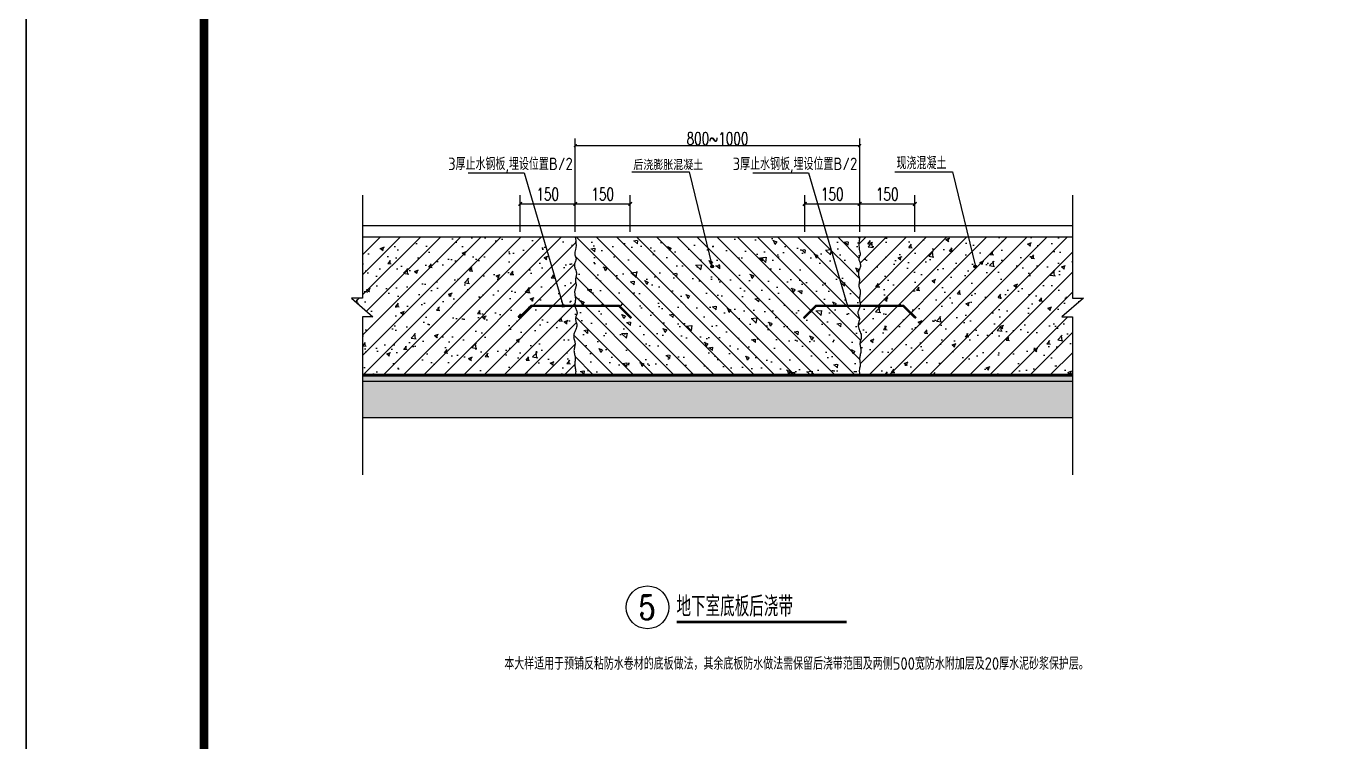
# Model space of a CAD drawing. Header units: millimetres. Extents: x 434053 to 1059003, y -2417481 to 936527.
# Drawn here: x 528801 to 532486, y -2319655 to -2317644 of the extents above; entities that cross this region are included whole.
import ezdxf
from ezdxf.enums import TextEntityAlignment as Align

# ---------------------------------------------------------------- set-up
doc = ezdxf.new("R2010")
doc.units = ezdxf.units.MM
doc.header["$LTSCALE"] = 1000
doc.header["$MEASUREMENT"] = 0
doc.linetypes.add('DASH', pattern=[0.35, 0.25, -0.1])
doc.layers.get('Defpoints').update_dxf_attribs({"color": 6})
for name, color, linetype in [('4张说明 FS-SM-_t8$0$DIM_SYMB', 3, 'Continuous'), ('A-ANNO-TTLB', 7, 'Continuous'), ('A-DETL-REN', 21, 'Continuous'), ('AXIS', 3, 'Continuous'), ('AXIS_TEXT', 7, 'Continuous'), ('column-1', 5, 'Continuous'), ('DIM', 3, 'Continuous'), ('Hatch1', 8, 'Continuous'), ('PUB_DIM', 83, 'Continuous'), ('PUB_HATCH', 8, 'Continuous'), ('PUB_TEXT', 7, 'Continuous'), ('PUB_TITLE', 4, 'Continuous'), ('SEE', 55, 'Continuous'), ('STAIR', 2, 'Continuous'), ('TEXT', 7, 'Continuous')]:
    doc.layers.add(name, color=color, linetype=linetype)
doc.styles.add('_TCH_AXIS', font='COMPLEX', dxfattribs={"bigfont": 'GBCBIG'})
doc.styles.add('_TCH_DIM_T3', font='SIMPLEX', dxfattribs={"width": 0.705882, "bigfont": 'GBCBIG'})
doc.styles.add('COMPLEX', font='COMPLEX')
doc.styles.get("Standard").update_dxf_attribs({"font": 'gbenor.shx', "bigfont": 'gbcbig.shx'})
doc.styles.add('黑体', font='simhei.ttf')
doc.dimstyles.new('_TCH_ARCH&&10', dxfattribs={"dimtxt": 29.75, "dimasz": 10, "dimexe": 25, "dimexo": 30, "dimgap": 10, "dimtad": 1, "dimdec": 0, "dimzin": 0, "dimdsep": 46, "dimtxsty": '_TCH_DIM_T3', "dimblk": 'ARCHTICK', "dimcen": 0.09, "dimclrt": 7, "dimazin": 2, "dimtfac": 1, "dimtdec": 0, "dimtix": 1, "dimtmove": 2, "dimatfit": 3, "dimfxl": 1, "dimtolj": 1, "dimtzin": 0, "dimarcsym": 0})
pattern_1 = [(45, (-288424.21, 309359.196), (-28.2842712, 28.2842712), []), (50, (-288424.21, 309359.2), (114.76163, -10.040342), [12, -132]), (355, (-288424.21, 309359.2), (-22.200213, 120.35074), [9.6, -105.6]), (100.4514, (-288414.65, 309358.36), (92.5615, 110.310327), [10.19843, -112.182738]), (46.1842, (-288424.21, 309391.2), (170.75857, -26.48304), [18, -198]), (96.6356, (-288409.98, 309388.99), (149.54603, 155.85886), [15.297646, -168.27408]), (351.1842, (-288424.21, 309391.2), (149.54591, 155.858976), [14.4, -158.4]), (21, (-288408.21, 309383.2), (95.505128, -64.419023), [12, -132]), (326, (-288408.21, 309383.2), (38.930453, 116.024007), [9.6, -105.6]), (71.4514, (-288400.25, 309377.83), (134.43562, 51.60488), [10.19843, -112.182738]), (37.5, (-288424.21, 309359.196), (1.945577, 53.2630166), [0, -104.32, 0, -107.2, 0, -106]), (7.5, (-288424.21, 309359.196), (42.091126, 63.105874), [0, -61.12, 0, -101.92, 0, -40.4]), (327.5, (-288459.89, 309359.196), (85.41159, -3.6087795), [0, -40, 0, -124.8, 0, -165.6]), (317.5, (-288475.89, 309359.196), (93.309787, 16.016797), [0, -52, 0, -82.88, 0, -117.6])]

# ---------------------------------------------------------------- blocks, each defined once
blk = doc.blocks.new('asdfdfsdh')
at = {"layer": 'A-ANNO-TTLB'}
blk.add_lwpolyline([(0, 42050), (29700, 42050), (29700, 0), (0, 0)], close=True, dxfattribs=at)
at = {"layer": 'A-ANNO-TTLB', "const_width": 60}
blk.add_lwpolyline([(500, 40800), (500, 500), (29200, 500), (29200, 40800)], close=True, dxfattribs=at)
blk = doc.blocks.new('_ArchTick')
at = {"color": 0, "linetype": 'ByBlock', "const_width": 0.4}
blk.add_lwpolyline([(-0.5, -0.5), (0.5, 0.5)], dxfattribs=at)
blk = doc.blocks.new('*D119')
at = {"layer": 'Defpoints', "color": 0, "transparency": 16777216}
for p in [(1428.9, 1311.8), (1274.3, 1203.6), (1428.9, 1203.6)]:
    blk.add_point(p, dxfattribs=at)
at = {"layer": 'PUB_DIM', "color": 0, "lineweight": -2, "transparency": 16777216}
for p, q in [((1274.3, 1233.6), (1274.3, 1336.8)), ((1428.9, 1233.6), (1428.9, 1336.8)), ((1274.3, 1311.8), (1428.9, 1311.8))]:
    blk.add_line(p, q, dxfattribs=at)
at = {"layer": 'PUB_DIM', "color": 0, "lineweight": -2, "transparency": 16777216, "xscale": 10, "yscale": 10, "zscale": 10, "rotation": 180}
blk.add_blockref('_ArchTick', (1274.3, 1311.8), dxfattribs=at)
at = {"layer": 'PUB_DIM', "color": 0, "lineweight": -2, "transparency": 16777216, "xscale": 10, "yscale": 10, "zscale": 10}
blk.add_blockref('_ArchTick', (1428.9, 1311.8), dxfattribs=at)
at = {"layer": 'PUB_DIM', "color": 7, "transparency": 16777216, "insert": (1351.6, 1339.3), "char_height": 35, "attachment_point": 5, "style": '_TCH_DIM_T3'}
blk.add_mtext('\\A1;150', dxfattribs=at)
blk = doc.blocks.new('*D120')
at = {"layer": 'Defpoints', "color": 0, "transparency": 16777216}
for p in [(1583.6, 1311.8), (1428.9, 1203.6), (1583.6, 1203.6)]:
    blk.add_point(p, dxfattribs=at)
at = {"layer": 'PUB_DIM', "color": 0, "lineweight": -2, "transparency": 16777216}
for p, q in [((1428.9, 1233.6), (1428.9, 1336.8)), ((1583.6, 1233.6), (1583.6, 1336.8)), ((1428.9, 1311.8), (1583.6, 1311.8))]:
    blk.add_line(p, q, dxfattribs=at)
at = {"layer": 'PUB_DIM', "color": 0, "lineweight": -2, "transparency": 16777216, "xscale": 10, "yscale": 10, "zscale": 10, "rotation": 180}
blk.add_blockref('_ArchTick', (1428.9, 1311.8), dxfattribs=at)
at = {"layer": 'PUB_DIM', "color": 0, "lineweight": -2, "transparency": 16777216, "xscale": 10, "yscale": 10, "zscale": 10}
blk.add_blockref('_ArchTick', (1583.6, 1311.8), dxfattribs=at)
at = {"layer": 'PUB_DIM', "color": 7, "transparency": 16777216, "insert": (1506.2, 1339.3), "char_height": 35, "attachment_point": 5, "style": '_TCH_DIM_T3'}
blk.add_mtext('\\A1;150', dxfattribs=at)
blk = doc.blocks.new('*D121')
at = {"layer": 'Defpoints', "color": 0, "transparency": 16777216}
for p in [(783.6, 1311.8), (629, 1203.6), (783.6, 1203.6)]:
    blk.add_point(p, dxfattribs=at)
at = {"layer": 'PUB_DIM', "color": 0, "lineweight": -2, "transparency": 16777216}
for p, q in [((629, 1233.6), (629, 1336.8)), ((783.6, 1233.6), (783.6, 1336.8)), ((629, 1311.8), (783.6, 1311.8))]:
    blk.add_line(p, q, dxfattribs=at)
at = {"layer": 'PUB_DIM', "color": 0, "lineweight": -2, "transparency": 16777216, "xscale": 10, "yscale": 10, "zscale": 10, "rotation": 180}
blk.add_blockref('_ArchTick', (629, 1311.8), dxfattribs=at)
at = {"layer": 'PUB_DIM', "color": 0, "lineweight": -2, "transparency": 16777216, "xscale": 10, "yscale": 10, "zscale": 10}
blk.add_blockref('_ArchTick', (783.6, 1311.8), dxfattribs=at)
at = {"layer": 'PUB_DIM', "color": 7, "transparency": 16777216, "insert": (706.3, 1339.3), "char_height": 35, "attachment_point": 5, "style": '_TCH_DIM_T3'}
blk.add_mtext('\\A1;150', dxfattribs=at)
blk = doc.blocks.new('*D122')
at = {"layer": 'Defpoints', "color": 0, "transparency": 16777216}
for p in [(629, 1311.8), (474.3, 1203.6), (629, 1203.6)]:
    blk.add_point(p, dxfattribs=at)
at = {"layer": 'PUB_DIM', "color": 0, "lineweight": -2, "transparency": 16777216}
for p, q in [((474.3, 1233.6), (474.3, 1336.8)), ((629, 1233.6), (629, 1336.8)), ((474.3, 1311.8), (629, 1311.8))]:
    blk.add_line(p, q, dxfattribs=at)
at = {"layer": 'PUB_DIM', "color": 0, "lineweight": -2, "transparency": 16777216, "xscale": 10, "yscale": 10, "zscale": 10, "rotation": 180}
blk.add_blockref('_ArchTick', (474.3, 1311.8), dxfattribs=at)
at = {"layer": 'PUB_DIM', "color": 0, "lineweight": -2, "transparency": 16777216, "xscale": 10, "yscale": 10, "zscale": 10}
blk.add_blockref('_ArchTick', (629, 1311.8), dxfattribs=at)
at = {"layer": 'PUB_DIM', "color": 7, "transparency": 16777216, "insert": (551.7, 1339.3), "char_height": 35, "attachment_point": 5, "style": '_TCH_DIM_T3'}
blk.add_mtext('\\A1;150', dxfattribs=at)
blk = doc.blocks.new('_AXISO')
blk.add_circle((0, 0), 0.5)
at = {"layer": 'AXIS_TEXT', "style": 'COMPLEX', "width": 1.041667}
blk.add_attdef('A', text='', height=0.56, dxfattribs=at).set_placement((-0.25, -0.28), (0.25, -0.28), align=Align.FIT)
blk = doc.blocks.new('A$C513F4824')
at = {"layer": 'DIM'}
h = blk.add_hatch(color=256, dxfattribs=at)
edge = h.paths.add_edge_path()
edge.add_arc((1013.8, 1135.8), 3.84, 0, 360)
h = blk.add_hatch(color=256, dxfattribs=at)
edge = h.paths.add_edge_path()
edge.add_arc((1753.8, 1135.8), 3.84, 0, 360)
h = blk.add_hatch(color=256, dxfattribs=at)
edge = h.paths.add_edge_path()
edge.add_arc((594.8, 1025.7), 3.84, 0, 360)
at = {"layer": 'Hatch1'}
h = blk.add_hatch(dxfattribs=at)
h.set_pattern_fill('钢筋混凝土', color=256, scale=16, style=0)
h.set_pattern_definition(pattern_1)
h.paths.add_polyline_path([(630.1, 1076), (630.3, 1076.5), (629.4, 1074)], flags=17)
h.paths.add_polyline_path([(595, 1025.6), (538.3, 1218.4), (31.2, 1218.4), (31.2, 1046.8), (0, 1046.8), (60.5, 994.1), (31.2, 994.1), (31.2, 895.3), (303.5, 895.3), (361.7, 832.7), (629, 832.7), (629.9, 836.9), (630.3, 840.6), (630.2, 844.1), (629.8, 847.3), (629.3, 850.2), (627.5, 858.3), (627.8, 864.1), (628.9, 871.3), (629.1, 873.1), (629.3, 875.6), (629.3, 878.2), (629, 880.8), (628.6, 883.4), (628, 886.1), (625.9, 894.7), (625.5, 901.6), (626.6, 907.3), (627.2, 909.8), (627.8, 912.4), (628.2, 915), (628.5, 917.5), (628.5, 920.1), (628.1, 922.7), (627.5, 925.3), (626.8, 928), (624.4, 936.4), (624.9, 943.7), (626.8, 949.9), (629.2, 955.4), (630.6, 958.7), (631.8, 962), (632.8, 965.1), (633.4, 968.2), (633.5, 971.1), (633.2, 973.9), (632.7, 976.6), (631.9, 979.2), (629.2, 987.8), (630.6, 993.7), (632, 997.3), (632.9, 999.4), (633.6, 1001.6), (634.1, 1003.7), (634.3, 1005.9), (634, 1008.1), (633.4, 1010.4), (632.6, 1012.7), (631.6, 1015), (627.9, 1023.5), (627.9, 1025.6)])
h.paths.add_polyline_path([(361.7, 832.7), (303.5, 895.3), (31.2, 895.3), (31.2, 832.7)])
h = blk.add_hatch(dxfattribs=at)
h.set_pattern_fill('钢筋混凝土', color=256, scale=16, style=0)
h.set_pattern_definition(pattern_1)
h.paths.add_polyline_path([(595, 1025.6), (628.1, 1025.6), (627.9, 1027), (628, 1029.5), (628.2, 1032), (628.5, 1034.5), (628.9, 1037), (629.3, 1039.6), (629.6, 1042.2), (629.7, 1044.8), (629.6, 1047.4), (629.3, 1050.1), (628.9, 1052.8), (628.4, 1055.4), (628, 1058), (627.6, 1060.6), (627.4, 1063), (627.4, 1065.4), (627.7, 1067.7), (628.2, 1069.8), (628.8, 1071.9), (629.4, 1074), (630.1, 1076), (630.7, 1077.9), (631.2, 1079.9), (631.4, 1081.9), (631.5, 1084), (631.3, 1086), (630.9, 1088.1), (630.5, 1090.3), (630.1, 1092.5), (629.8, 1094.7), (629.6, 1096.9), (629.6, 1099.2), (629.9, 1101.5), (630.4, 1103.9), (630.9, 1106.2), (631.5, 1108.6), (632.1, 1111), (632.5, 1113.5), (632.6, 1115.9), (632.5, 1118.4), (632, 1120.9), (631.3, 1123.4), (630.3, 1126), (629.3, 1128.5), (628.4, 1131), (627.5, 1133.5), (626.9, 1136.1), (626.7, 1138.6), (626.9, 1141.1), (627.4, 1143.6), (628.1, 1146), (629, 1148.4), (629.8, 1150.7), (630.6, 1152.9), (631.2, 1155.1), (631.4, 1157.1), (631.3, 1158.9), (630.9, 1160.8), (630.2, 1162.5), (629.5, 1164.4), (628.8, 1166.3), (628.2, 1168.5), (627.9, 1170.8), (628, 1173.5), (628.4, 1176.5), (629.2, 1180), (630.1, 1184.1), (630.8, 1189), (631.3, 1194.7), (631.2, 1201.4), (630.5, 1209.3), (629, 1218.4), (538.3, 1218.4)])
h = blk.add_hatch(dxfattribs=at)
h.set_pattern_fill('钢筋混凝土', color=256, scale=16, angle=90, style=0)
h.set_pattern_definition([(135, (-276478.343, 321749.464), (-28.2842712, -28.2842712), []), (140, (-276478.34, 321749.46), (10.040342, 114.76163), [12, -132]), (85, (-276478.34, 321749.46), (-120.35074, -22.200213), [9.6, -105.6]), (190.4514, (-276477.51, 321759.03), (-110.310327, 92.5615), [10.19843, -112.182738]), (136.1842, (-276510.34, 321749.46), (26.48304, 170.75857), [18, -198]), (186.6356, (-276508.14, 321763.7), (-155.85886, 149.54603), [15.297646, -168.27408]), (81.1842, (-276510.34, 321749.46), (-155.858976, 149.54591), [14.4, -158.4]), (111, (-276502.34, 321765.46), (64.419023, 95.505128), [12, -132]), (56, (-276502.34, 321765.46), (-116.024007, 38.930453), [9.6, -105.6]), (161.4514, (-276496.97, 321773.42), (-51.60488, 134.43562), [10.19843, -112.182738]), (127.5, (-276478.343, 321749.464), (-53.2630166, 1.945577), [0, -104.32, 0, -107.2, 0, -106]), (97.5, (-276478.34, 321749.464), (-63.105874, 42.091126), [0, -61.12, 0, -101.92, 0, -40.4]), (57.5, (-276478.343, 321713.784), (3.6087795, 85.41159), [0, -40, 0, -124.8, 0, -165.6]), (47.5, (-276478.34, 321697.784), (-16.016797, 93.309787), [0, -52, 0, -82.88, 0, -117.6])])
h.paths.add_polyline_path([(629, 1218.4), (630.5, 1209.3), (631.5, 1198.1), (630.6, 1187), (628.3, 1175.8), (628, 1173.5), (627.9, 1170.8), (628.2, 1168.5), (628.8, 1166.3), (629.5, 1164.4), (632, 1158.1), (630.5, 1152.4), (629, 1148.4), (628.1, 1146), (627.4, 1143.6), (626.9, 1141.1), (626.7, 1138.6), (626.9, 1136.1), (627.5, 1133.5), (628.4, 1131), (629.3, 1128.5), (632.9, 1119.5), (632.3, 1112), (630.9, 1106.2), (630.4, 1103.9), (629.9, 1101.5), (629.6, 1099.2), (629.6, 1096.9), (629.8, 1094.7), (630.1, 1092.5), (630.5, 1090.3), (631.9, 1082.9), (630.7, 1077.9), (630.1, 1076), (629.4, 1074), (628.8, 1071.9), (628.2, 1069.8), (627.7, 1067.7), (627.4, 1065.4), (627.4, 1063), (627.6, 1060.6), (628, 1058), (628.4, 1055.4), (629.8, 1047.4), (629.5, 1041.2), (628.2, 1031.9), (628, 1029.5), (627.9, 1027), (628.2, 1024.6), (628.8, 1022.1), (629.6, 1019.7), (630.6, 1017.4), (634.5, 1008.5), (634, 1002.2), (631.2, 995.1), (630.4, 993), (629.9, 990.9), (629.7, 988.6), (629.9, 986.4), (630.4, 984.1), (631.1, 981.7), (633.6, 973.8), (633.4, 966.9), (631.5, 960.9), (627.7, 952), (626.5, 948.8), (625.4, 945.5), (624.8, 942.4), (624.6, 939.3), (624.8, 936.4), (625.3, 933.5), (625.9, 931.4), (628.8, 920.7), (628.1, 914), (626.4, 906), (626.1, 904.7), (625.7, 902.1), (625.6, 899.5), (625.7, 896.8), (626.1, 894.2), (626.7, 891.5), (627.3, 888.8), (629.3, 880.7), (629.3, 874), (628.4, 868.2), (628, 865.7), (627.8, 863.3), (627.6, 860.8), (627.7, 858.3), (628.1, 855.7), (628.7, 853), (630.6, 844.2), (629.5, 832.7), (1428.9, 832.7), (1427.6, 838.7), (1427.7, 845.4), (1428.6, 850.2), (1429.2, 853), (1429.8, 855.7), (1430.2, 858.3), (1430.3, 860.8), (1430.1, 863.3), (1429.9, 865.7), (1429.5, 868.2), (1428.3, 875.6), (1429, 881.8), (1429.9, 886.1), (1430.6, 888.8), (1431.2, 891.5), (1431.8, 894.2), (1432.2, 896.8), (1432.3, 899.5), (1432.2, 902.1), (1431.8, 904.7), (1431.3, 907.3), (1429.4, 915.5), (1429.5, 921.9), (1432, 931.4), (1432.6, 933.5), (1433.1, 936.4), (1433.3, 939.3), (1433.1, 942.4), (1432.5, 945.5), (1431.4, 948.8), (1430.1, 952.1), (1426.4, 960.9), (1424.1, 968.3), (1424.8, 975), (1427.8, 985.5), (1428, 986.4), (1428.2, 988.6), (1428, 990.9), (1427.5, 993), (1426.7, 995.1), (1423, 1004.6), (1424.7, 1011.2), (1428.3, 1019.9), (1429.1, 1022.1), (1429.7, 1024.6), (1430, 1027), (1429.9, 1029.5), (1429.7, 1032), (1429.4, 1034.5), (1428.1, 1042.5), (1428.4, 1048.5), (1429, 1052.8), (1429.5, 1055.4), (1429.9, 1058), (1430.3, 1060.6), (1430.5, 1063), (1430.5, 1065.4), (1430.2, 1067.7), (1429.7, 1069.8), (1429.1, 1071.9), (1428.5, 1074), (1426.2, 1080.8), (1426.7, 1086.7), (1427.4, 1090.3), (1427.8, 1092.5), (1428.1, 1094.7), (1428.3, 1096.9), (1428.3, 1099.2), (1428, 1101.5), (1427.5, 1103.9), (1427, 1106.2), (1424.8, 1115.2), (1426.1, 1121.9), (1427.6, 1126), (1428.6, 1128.5), (1429.5, 1131), (1430.4, 1133.5), (1431, 1136.1), (1431.2, 1138.6), (1431, 1141.1), (1430.5, 1143.6), (1429.8, 1146), (1428.9, 1148.4), (1425.9, 1156.3), (1427, 1160.8), (1429.3, 1167.1), (1429.7, 1168.5), (1430, 1170.8), (1429.9, 1173.5), (1429.5, 1176.5), (1427.3, 1186.4), (1426.4, 1198.1), (1427.4, 1209.3), (1428.9, 1218.4)])
h = blk.add_hatch(dxfattribs=at)
h.set_pattern_fill('钢筋混凝土', color=256, scale=16, style=0)
h.set_pattern_definition([(45, (-276478.343, 321749.464), (-28.2842712, 28.2842712), []), (50, (-276478.34, 321749.46), (114.76163, -10.040342), [12, -132]), (355, (-276478.34, 321749.46), (-22.200213, 120.35074), [9.6, -105.6]), (100.4514, (-276468.78, 321748.63), (92.5615, 110.310327), [10.19843, -112.182738]), (46.1842, (-276478.34, 321781.46), (170.75857, -26.48304), [18, -198]), (96.6356, (-276464.11, 321779.26), (149.54603, 155.85886), [15.297646, -168.27408]), (351.1842, (-276478.34, 321781.46), (149.54591, 155.858976), [14.4, -158.4]), (21, (-276462.34, 321773.46), (95.505128, -64.419023), [12, -132]), (326, (-276462.34, 321773.46), (38.930453, 116.024007), [9.6, -105.6]), (71.4514, (-276454.38, 321768.1), (134.43562, 51.60488), [10.19843, -112.182738]), (37.5, (-276478.343, 321749.464), (1.945577, 53.2630166), [0, -104.32, 0, -107.2, 0, -106]), (7.5, (-276478.34, 321749.464), (42.091126, 63.105874), [0, -61.12, 0, -101.92, 0, -40.4]), (327.5, (-276514.023, 321749.464), (85.41159, -3.6087795), [0, -40, 0, -124.8, 0, -165.6]), (317.5, (-276530.02, 321749.464), (93.309787, 16.016797), [0, -52, 0, -82.88, 0, -117.6])])
h.paths.add_polyline_path([(2026.7, 1218.4), (1428.9, 1218.4), (1427.4, 1209.3), (1426.7, 1201.4), (1426.6, 1194.7), (1427.1, 1189), (1427.8, 1184.1), (1428.7, 1180), (1429.5, 1176.5), (1429.9, 1173.5), (1430, 1170.8), (1429.7, 1168.5), (1429.1, 1166.3), (1428.4, 1164.4), (1427.7, 1162.5), (1427, 1160.8), (1426.6, 1158.9), (1426.5, 1157.1), (1426.7, 1155.1), (1427.3, 1152.9), (1428.1, 1150.7), (1428.9, 1148.4), (1429.8, 1146), (1430.5, 1143.6), (1431, 1141.1), (1431.2, 1138.6), (1431, 1136.1), (1430.4, 1133.5), (1429.5, 1131), (1428.6, 1128.5), (1427.6, 1126), (1426.6, 1123.4), (1425.9, 1120.9), (1425.4, 1118.4), (1425.3, 1115.9), (1425.5, 1113.5), (1425.8, 1111), (1426.4, 1108.6), (1427, 1106.2), (1427.5, 1103.9), (1428, 1101.5), (1428.3, 1099.2), (1428.3, 1096.9), (1428.1, 1094.7), (1427.8, 1092.5), (1427.4, 1090.3), (1427, 1088.1), (1426.6, 1086), (1426.4, 1084), (1426.5, 1081.9), (1426.7, 1079.9), (1427.2, 1077.9), (1427.8, 1076), (1428.5, 1074), (1429.1, 1071.9), (1429.7, 1069.8), (1430.2, 1067.7), (1430.5, 1065.4), (1430.5, 1063), (1430.3, 1060.6), (1429.9, 1058), (1429.5, 1055.4), (1429, 1052.8), (1428.6, 1050.1), (1428.3, 1047.4), (1428.2, 1044.8), (1428.3, 1042.2), (1428.6, 1039.6), (1429, 1037), (1429.4, 1034.5), (1429.7, 1032), (1429.9, 1029.5), (1430, 1027), (1429.7, 1024.6), (1429.1, 1022.1), (1428.3, 1019.7), (1427.3, 1017.4), (1426.3, 1015), (1425.3, 1012.7), (1424.5, 1010.4), (1423.9, 1008.1), (1423.6, 1005.9), (1423.8, 1003.7), (1424.3, 1001.6), (1425, 999.4), (1425.9, 997.3), (1426.7, 995.2), (1427.5, 993), (1428, 990.9), (1428.2, 988.6), (1428, 986.4), (1427.5, 984.1), (1426.8, 981.7), (1426, 979.2), (1425.2, 976.6), (1424.7, 973.9), (1424.4, 971.1), (1424.5, 968.2), (1425.1, 965.1), (1426.1, 962), (1427.3, 958.7), (1428.7, 955.4), (1430.1, 952.1), (1431.4, 948.8), (1432.5, 945.5), (1433.1, 942.4), (1433.3, 939.3), (1433.1, 936.4), (1432.6, 933.5), (1431.9, 930.7), (1431.1, 928), (1430.4, 925.3), (1429.8, 922.7), (1429.4, 920.1), (1429.4, 917.5), (1429.7, 915), (1430.1, 912.4), (1430.7, 909.8), (1431.3, 907.3), (1431.8, 904.7), (1432.2, 902.1), (1432.3, 899.5), (1432.2, 896.8), (1431.8, 894.2), (1431.2, 891.5), (1430.6, 888.8), (1429.9, 886.1), (1429.3, 883.4), (1428.9, 880.8), (1428.6, 878.2), (1428.6, 875.6), (1428.8, 873.1), (1429.1, 870.6), (1429.5, 868.2), (1429.9, 865.7), (1430.1, 863.3), (1430.3, 860.8), (1430.2, 858.3), (1429.8, 855.7), (1429.2, 853), (1428.6, 850.2), (1428.1, 847.3), (1427.7, 844.1), (1427.6, 840.6), (1428, 836.9), (1428.9, 832.7), (2026.7, 832.7), (2026.7, 994.1), (1997.4, 994.1), (2057.9, 1046.8), (2026.7, 1046.8)])
h = blk.add_hatch(dxfattribs=at)
h.set_pattern_fill('混凝土', color=256, scale=8, style=0)
h.set_pattern_definition([(50, (-276478.343, 321814.664), (57.3808146, -5.020171), [6, -66]), (355, (-276478.34, 321814.664), (-11.100107, 60.175371), [4.8, -52.8]), (100.4514, (-276473.56, 321814.245), (46.2807505, 55.1551634), [5.099215, -56.091369]), (46.1842, (-276478.34, 321830.664), (85.379284, -13.241521), [9, -99]), (96.6356, (-276471.23, 321829.56), (74.773016, 77.92943), [7.648823, -84.13704]), (351.1842, (-276478.34, 321830.66), (74.772956, 77.929488), [7.2, -79.2]), (21, (-276470.343, 321826.664), (47.752564, -32.209511), [6, -66]), (326, (-276470.34, 321826.664), (19.4652266, 58.012004), [4.8, -52.8]), (71.4514, (-276466.363, 321823.98), (67.21781, 25.80244), [5.099215, -56.091369]), (37.5, (-276478.343, 321814.664), (0.9727884, 26.6315083), [0, -52.16, 0, -53.6, 0, -53]), (7.5, (-276478.343, 321814.664), (21.045563, 31.552937), [0, -30.56, 0, -50.96, 0, -20.2]), (327.5, (-276496.183, 321814.664), (42.7057949, -1.8043897), [0, -20, 0, -62.4, 0, -82.8]), (317.5, (-276504.183, 321814.664), (46.6548935, 8.0083986), [0, -26, 0, -41.44, 0, -58.8])])
h.paths.add_polyline_path([(31.2, 812.6), (31.2, 710.7), (2026.7, 710.7), (2026.7, 812.6)])
at = {"layer": 'PUB_HATCH'}
h = blk.add_hatch(dxfattribs=at)
h.set_pattern_fill('AR-SAND', scale=8, style=0)
h.set_pattern_definition([(37.5, (-276478.343, 321814.664), (-0.6400125, 19.5765295), [0, -15.4432, 0, -17.272, 0, -16.51]), (7.5, (-276478.343, 321814.664), (17.9809313, 28.673004), [0, -8.3312, 0, -13.9192, 0, -5.334]), (327.5, (-276490.84, 321814.664), (31.6396948, 0.0574874), [0, -5.08, 0, -18.288, 0, -23.876]), (317.5, (-276490.84, 321814.664), (30.5422581, 8.917173), [0, -2.54, 0, -11.9888, 0, -13.716])])
h.paths.add_polyline_path([(2026.7, 812.6), (2026.7, 828.7), (1457.6, 828.7), (1377.3, 828.7), (1029, 828.7), (680.6, 828.7), (600.3, 828.7), (31.2, 828.7), (31.2, 812.6)])
at = {"layer": '4张说明 FS-SM-_t8$0$DIM_SYMB', "const_width": 7}
blk.add_lwpolyline([(913.8, 136.7), (1392, 136.7)], dxfattribs=at)
at = {"layer": 'A-DETL-REN', "linetype": 'DASH', "ltscale": 0.2, "const_width": 4}
blk.add_lwpolyline([(31.2, 830.7), (601.1, 830.7), (681.4, 830.7), (1029, 830.7), (1376.5, 830.7), (1456.8, 830.7), (2026.7, 830.7)], dxfattribs=at)
at = {"layer": 'column-1'}
for p, q in [((2026.7, 1218.4), (31.2, 1218.4)), ((2026.7, 832.7), (31.2, 832.7)), ((2026.7, 812.6), (31.2, 812.6)), ((2026.7, 710.7), (31.2, 710.7))]:
    blk.add_line(p, q, dxfattribs=at)
at = {"layer": 'DIM'}
for p, q in [((787.9, 1401.9), (949.7, 1401.9)), ((949.7, 1401.9), (1014, 1135.6)), ((1527.9, 1401.9), (1689.7, 1401.9)), ((1689.7, 1401.9), (1754, 1135.6))]:
    blk.add_line(p, q, dxfattribs=at)
for points in [[(328.1, 1399.4), (485.1, 1399.4), (595, 1025.6)], [(1128.1, 1399.4), (1285.1, 1399.4), (1395, 1025.6)], [(629, 1218.4), (630.5, 1209.3), (631.2, 1201.4), (631.3, 1194.7), (630.8, 1189), (630.1, 1184.1), (629.2, 1180), (628.4, 1176.5), (628, 1173.5), (627.9, 1170.8), (628.2, 1168.5), (628.8, 1166.3), (629.5, 1164.4), (630.2, 1162.5), (630.9, 1160.8), (631.3, 1158.9), (631.4, 1157.1), (631.2, 1155.1), (630.6, 1152.9), (629.8, 1150.7), (629, 1148.4), (628.1, 1146), (627.4, 1143.6), (626.9, 1141.1), (626.7, 1138.6), (626.9, 1136.1), (627.5, 1133.5), (628.4, 1131), (629.3, 1128.5), (630.3, 1126), (631.3, 1123.4), (632, 1120.9), (632.5, 1118.4), (632.6, 1115.9), (632.5, 1113.5), (632.1, 1111), (631.5, 1108.6), (630.9, 1106.2), (630.4, 1103.9), (629.9, 1101.5), (629.6, 1099.2), (629.6, 1096.9), (629.8, 1094.7), (630.1, 1092.5), (630.5, 1090.3), (630.9, 1088.1), (631.3, 1086), (631.5, 1084), (631.4, 1081.9), (631.2, 1079.9), (630.7, 1077.9), (630.1, 1076), (629.4, 1074), (628.8, 1071.9), (628.2, 1069.8), (627.7, 1067.7), (627.4, 1065.4), (627.4, 1063), (627.6, 1060.6), (628, 1058), (628.4, 1055.4), (628.9, 1052.8), (629.3, 1050.1), (629.6, 1047.4), (629.7, 1044.8), (629.6, 1042.2), (629.3, 1039.6), (628.9, 1037), (628.5, 1034.5), (628.2, 1032), (628, 1029.5), (627.9, 1027), (628.2, 1024.6), (628.8, 1022.1), (629.6, 1019.7), (630.6, 1017.4), (631.6, 1015), (632.6, 1012.7), (633.4, 1010.4), (634, 1008.1), (634.3, 1005.9), (634.1, 1003.7), (633.6, 1001.6), (632.9, 999.4), (632, 997.3), (631.2, 995.2), (630.4, 993), (629.9, 990.9), (629.7, 988.6), (629.9, 986.4), (630.4, 984.1), (631.1, 981.7), (631.9, 979.2), (632.7, 976.6), (633.2, 973.9), (633.5, 971.1), (633.4, 968.2), (632.8, 965.1), (631.8, 962), (630.6, 958.7), (629.2, 955.4), (627.8, 952.1), (626.5, 948.8), (625.4, 945.5), (624.8, 942.4), (624.6, 939.3), (624.8, 936.4), (625.3, 933.5), (626, 930.7), (626.8, 928), (627.5, 925.3), (628.1, 922.7), (628.5, 920.1), (628.5, 917.5), (628.2, 915), (627.8, 912.4), (627.2, 909.8), (626.6, 907.3), (626.1, 904.7), (625.7, 902.1), (625.6, 899.5), (625.7, 896.8), (626.1, 894.2), (626.7, 891.5), (627.3, 888.8), (628, 886.1), (628.6, 883.4), (629, 880.8), (629.3, 878.2), (629.3, 875.6), (629.1, 873.1), (628.8, 870.6), (628.4, 868.2), (628, 865.7), (627.8, 863.3), (627.6, 860.8), (627.7, 858.3), (628.1, 855.7), (628.7, 853), (629.3, 850.2), (629.8, 847.3), (630.2, 844.1), (630.3, 840.6), (629.9, 836.9), (629, 832.7)], [(1428.9, 1218.4), (1427.4, 1209.3), (1426.7, 1201.4), (1426.6, 1194.7), (1427.1, 1189), (1427.8, 1184.1), (1428.7, 1180), (1429.5, 1176.5), (1429.9, 1173.5), (1430, 1170.8), (1429.7, 1168.5), (1429.1, 1166.3), (1428.4, 1164.4), (1427.7, 1162.5), (1427, 1160.8), (1426.6, 1158.9), (1426.5, 1157.1), (1426.7, 1155.1), (1427.3, 1152.9), (1428.1, 1150.7), (1428.9, 1148.4), (1429.8, 1146), (1430.5, 1143.6), (1431, 1141.1), (1431.2, 1138.6), (1431, 1136.1), (1430.4, 1133.5), (1429.5, 1131), (1428.6, 1128.5), (1427.6, 1126), (1426.6, 1123.4), (1425.9, 1120.9), (1425.4, 1118.4), (1425.3, 1115.9), (1425.5, 1113.5), (1425.8, 1111), (1426.4, 1108.6), (1427, 1106.2), (1427.5, 1103.9), (1428, 1101.5), (1428.3, 1099.2), (1428.3, 1096.9), (1428.1, 1094.7), (1427.8, 1092.5), (1427.4, 1090.3), (1427, 1088.1), (1426.6, 1086), (1426.4, 1084), (1426.5, 1081.9), (1426.7, 1079.9), (1427.2, 1077.9), (1427.8, 1076), (1428.5, 1074), (1429.1, 1071.9), (1429.7, 1069.8), (1430.2, 1067.7), (1430.5, 1065.4), (1430.5, 1063), (1430.3, 1060.6), (1429.9, 1058), (1429.5, 1055.4), (1429, 1052.8), (1428.6, 1050.1), (1428.3, 1047.4), (1428.2, 1044.8), (1428.3, 1042.2), (1428.6, 1039.6), (1429, 1037), (1429.4, 1034.5), (1429.7, 1032), (1429.9, 1029.5), (1430, 1027), (1429.7, 1024.6), (1429.1, 1022.1), (1428.3, 1019.7), (1427.3, 1017.4), (1426.3, 1015), (1425.3, 1012.7), (1424.5, 1010.4), (1423.9, 1008.1), (1423.6, 1005.9), (1423.8, 1003.7), (1424.3, 1001.6), (1425, 999.4), (1425.9, 997.3), (1426.7, 995.2), (1427.5, 993), (1428, 990.9), (1428.2, 988.6), (1428, 986.4), (1427.5, 984.1), (1426.8, 981.7), (1426, 979.2), (1425.2, 976.6), (1424.7, 973.9), (1424.4, 971.1), (1424.5, 968.2), (1425.1, 965.1), (1426.1, 962), (1427.3, 958.7), (1428.7, 955.4), (1430.1, 952.1), (1431.4, 948.8), (1432.5, 945.5), (1433.1, 942.4), (1433.3, 939.3), (1433.1, 936.4), (1432.6, 933.5), (1431.9, 930.7), (1431.1, 928), (1430.4, 925.3), (1429.8, 922.7), (1429.4, 920.1), (1429.4, 917.5), (1429.7, 915), (1430.1, 912.4), (1430.7, 909.8), (1431.3, 907.3), (1431.8, 904.7), (1432.2, 902.1), (1432.3, 899.5), (1432.2, 896.8), (1431.8, 894.2), (1431.2, 891.5), (1430.6, 888.8), (1429.9, 886.1), (1429.3, 883.4), (1428.9, 880.8), (1428.6, 878.2), (1428.6, 875.6), (1428.8, 873.1), (1429.1, 870.6), (1429.5, 868.2), (1429.9, 865.7), (1430.1, 863.3), (1430.3, 860.8), (1430.2, 858.3), (1429.8, 855.7), (1429.2, 853), (1428.6, 850.2), (1428.1, 847.3), (1427.7, 844.1), (1427.6, 840.6), (1428, 836.9), (1428.9, 832.7)]]:
    blk.add_lwpolyline(points, dxfattribs=at)
at = {"layer": 'DIM', "const_width": 6.7}
for points in [[(786.9, 990.6), (751.6, 1025.6), (506.3, 1025.6), (471, 990.6)], [(1586.9, 990.6), (1551.6, 1025.6), (1306.3, 1025.6), (1271, 990.6)]]:
    blk.add_lwpolyline(points, dxfattribs=at)
at = {"layer": 'DIM'}
for centre in [(1013.8, 1135.8), (1753.8, 1135.8), (594.8, 1025.7)]:
    blk.add_circle(centre, 3.84, dxfattribs=at)
at = {"layer": 'PUB_DIM', "color": 3, "transparency": 16777216}
for p, q in [((629, 1242.4), (629, 1495.5)), ((1428.9, 1475.5), (629, 1475.5)), ((1428.9, 1242.4), (1428.9, 1495.5))]:
    blk.add_line(p, q, dxfattribs=at)
at = {"layer": 'SEE'}
blk.add_line((2026.7, 1250.4), (31.2, 1250.4), dxfattribs=at)
at = {"layer": 'STAIR'}
for points in [[(31.2, 1336.8), (31.2, 1046.8), (0, 1046.8), (60.5, 994.1), (31.2, 994.1), (31.2, 550.6)], [(2026.7, 1336.8), (2026.7, 1046.8), (2057.9, 1046.8), (1997.4, 994.1), (2026.7, 994.1), (2026.7, 550.6)], [(31.2, 832.7), (602, 832.7), (682.3, 832.7), (1029, 832.7), (1375.6, 832.7), (1456, 832.7), (2026.7, 832.7)], [(31.2, 828.7), (600.3, 828.7), (680.6, 828.7), (1029, 828.7), (1377.3, 828.7), (1457.6, 828.7), (2026.7, 828.7)]]:
    blk.add_lwpolyline(points, dxfattribs=at)
at = {"layer": 'AXIS'}
ref = blk.add_blockref('_AXISO', (832.4, 178.1), dxfattribs=dict(at, xscale=120, yscale=120, zscale=120))
ref.add_attrib('A', '5', dxfattribs={"layer": 'AXIS_TEXT', "height": 68.5, "style": '_TCH_AXIS', "width": 1.064702}).set_placement((807.3, 143.9), (855.9, 143.9), align=Align.FIT)
at = {"layer": 'PUB_DIM', "color": 3, "xscale": 8, "yscale": 8, "zscale": 8, "rotation": 180}
blk.add_blockref('_ArchTick', (629, 1475.5), dxfattribs=at)
at = {"layer": 'PUB_DIM', "color": 3, "xscale": 8, "yscale": 8, "zscale": 8}
blk.add_blockref('_ArchTick', (1428.9, 1475.5), dxfattribs=at)
at = {"style": '黑体', "width": 0.6}
blk.add_text('地下室底板后浇带', height=50, dxfattribs=at).set_placement((913.8, 157.8))
at = {"layer": 'PUB_DIM', "color": 7, "transparency": 16777216, "insert": (1029, 1495.4), "char_height": 35, "attachment_point": 5, "style": '_TCH_DIM_T3'}
blk.add_mtext('\\A1;800~1000', dxfattribs=at)
at = {"layer": 'PUB_TEXT', "insert": (429.6, 37.7), "char_height": 35, "attachment_point": 1}
blk.add_mtext_dynamic_manual_height_columns('本大样适用于预铺反粘防水卷材的底板做法，其余底板防水做法需保留后浇带范围及两侧500宽防水附加层及20厚水泥砂浆保护层。', width=2861.466, gutter_width=1, heights=[0], dxfattribs=at)
at = {"layer": 'TEXT'}
for p in [(271.8, 1406.9, 1333.3), (1071.7, 1406.9, 1333.3)]:
    blk.add_text('3厚止水钢板,埋设位置B/2', height=35, dxfattribs=at).set_placement(p)
at = {"layer": 'TEXT', "width": 785.256, "attachment_point": 1}
for s, insert, char_height in [('后浇膨胀混凝土', (792.5, 1435, -1333.3), 28), ('现浇混凝土', (1532.5, 1444.3, -1333.3), 35)]:
    blk.add_mtext(s, dxfattribs=dict(at, insert=insert, char_height=char_height))
at = {"layer": 'PUB_DIM'}
for p1, p2, picture, middle in [((474.3, 1203.6), (629, 1203.6), '*D122', (551.7, 1339.3)), ((629, 1203.6), (783.6, 1203.6), '*D121', (706.3, 1339.3)), ((1274.3, 1203.6), (1428.9, 1203.6), '*D119', (1351.6, 1339.3)), ((1428.9, 1203.6), (1583.6, 1203.6), '*D120', (1506.2, 1339.3))]:
    dim = blk.add_aligned_dim(p1=p1, p2=p2, distance=108.2, text='150', dimstyle='_TCH_ARCH&&10', override={"dimtxt": 35}, dxfattribs=at)
    dim.commit()
    dim.dimension.update_dxf_attribs({"geometry": picture, "text_midpoint": middle})

msp = doc.modelspace()

# ---------------------------------------------------------------- linework, layer by layer
msp.add_lwpolyline([(529300.9, -2314424.8), (544120.9, -2314424.8), (544120.9, -2323034.8), (529300.9, -2323034.8)], close=True)
at = {"layer": 'PUB_TITLE'}
msp.add_lwpolyline([(528800.9, -2326104.8), (545620.9, -2326104.8), (545620.9, -2314224.8), (528800.9, -2314224.8)], close=True, dxfattribs=at)

# ---------------------------------------------------------------- block references
at = {"xscale": 0.4, "yscale": 0.4, "zscale": 0.4, "rotation": 90}
msp.add_blockref('asdfdfsdh', (545620.9, -2326104.8), dxfattribs=at)
msp.add_blockref('A$C513F4824', (529715.4, -2319455.3))

doc.saveas('drawing.dxf')
